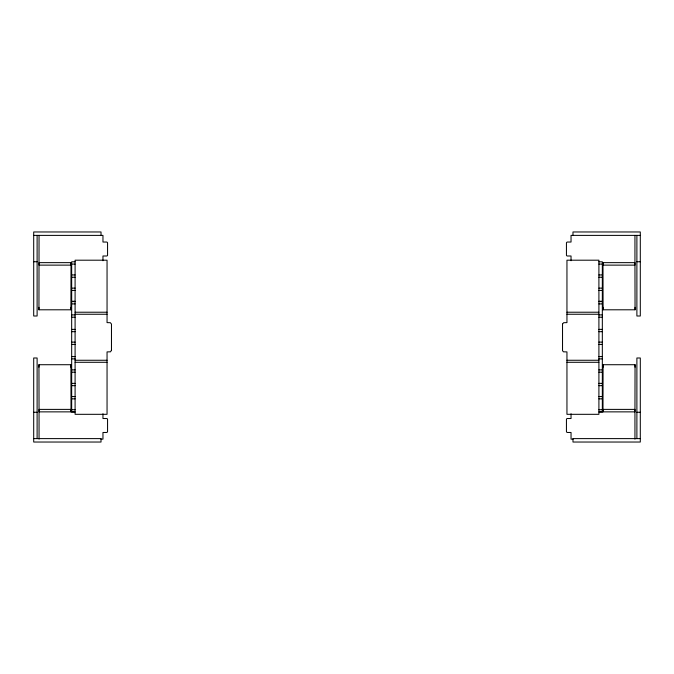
<?xml version="1.0" encoding="UTF-8"?>
<svg xmlns="http://www.w3.org/2000/svg" width="674" height="674" viewBox="0 0 674 674"><rect width="100%" height="100%" fill="white"/><g stroke="black" fill="none" stroke-linecap="round" stroke-linejoin="round"><path stroke-width="1.01" d="M71.528 262.649L39.05 262.649L39.058 265.126L71.023 265.126L71.014 262.658L70.913 309.796L38.949 309.796L39.05 235.386M38.94 367.187L38.949 364.718L70.913 364.718L71.014 411.865L71.023 409.388L39.058 409.396L39.05 439.136M70.905 367.187L70.913 364.718M635.06 307.327L635.051 309.796L603.087 309.796L603.095 307.327M635.06 367.187L635.051 364.718L603.087 364.718L602.986 411.865L602.977 409.388L634.942 409.396L634.95 439.136M635.051 364.718L634.95 411.865L599.321 411.865M33.7 235.386L102.962 235.386L102.962 242.042L106.5 242.042A1.053 1.053 0 0 1 107.562 243.011L107.562 255.109A0.96 0.96 0 0 1 106.593 255.994L102.962 255.994L102.962 260.745M640.3 235.386L571.038 235.386L571.038 242.042L567.5 242.042A1.053 1.053 0 0 0 566.438 243.011L566.438 255.109A0.96 0.96 0 0 0 567.407 255.994L571.038 255.994L571.038 260.745M33.7 261.739L37.112 261.739M636.888 261.739L640.3 261.739M75.092 261.79L71.671 261.79L71.671 412.008L75.092 412.008M598.908 261.79L602.329 261.79L602.329 412.008L598.908 412.008M602.472 262.649L634.95 262.649L635.051 309.796M71.671 264.082L75.092 264.082M598.908 264.082L602.329 264.082M71.671 274.933L75.092 274.958M598.908 274.958L602.329 274.933M71.671 277.25L75.092 277.25M598.908 277.25L602.329 277.25M71.671 288.143L75.092 288.118M598.908 288.143L602.329 288.118M71.671 290.427L75.092 290.427M598.908 290.427L602.329 290.427M71.671 301.27L75.092 301.27M598.908 301.27L602.329 301.27M71.671 301.59L75.092 301.615M598.908 301.59L602.329 301.615M71.671 303.907L75.092 303.907M598.908 303.907L602.329 303.907M75.092 312.222L107.048 312.222M566.952 312.222L598.908 312.222M75.092 314.252L107.048 314.252M566.952 314.252L598.908 314.252M71.671 314.918L75.092 314.893M598.908 314.893L602.329 314.918M71.671 317.21L75.092 317.21M598.908 317.21L602.329 317.21M71.671 329.392L75.092 329.375M598.908 329.392L602.329 329.375M71.671 331.684L75.092 331.684M598.908 331.684L602.329 331.684M71.671 342.114L75.092 342.122M598.908 342.114L602.329 342.122M71.671 344.431L75.092 344.406M598.908 344.406L602.329 344.431M71.671 356.588L75.092 356.588M598.908 356.588L602.329 356.588M71.671 358.905L75.092 358.88M598.908 358.88L602.329 358.905M75.092 360.261L107.048 360.261M566.952 360.261L598.908 360.261M75.092 362.292L107.048 362.292M566.952 362.292L598.908 362.292M71.671 369.891L75.092 369.891M598.908 369.891L602.329 369.891M71.671 372.208L75.092 372.183M598.908 372.183L602.329 372.208M71.671 383.371L75.092 383.371M598.908 383.371L602.329 383.371M71.671 385.654L75.092 385.68M598.908 385.68L602.329 385.654M71.671 396.548L75.092 396.548M598.908 396.548L602.329 396.548M71.671 398.865L75.092 398.839M598.908 398.839L602.329 398.865M71.671 409.716L75.092 409.716M598.908 409.716L602.329 409.716M74.679 411.865L39.05 411.865L38.949 364.718M33.7 412.261L37.112 412.261M636.888 412.261L640.3 412.261M33.7 438.614L101.024 438.614L101.024 442.034L33.7 442.034L33.7 357.995L37.112 357.995L37.112 438.614M640.3 438.614L572.976 438.614L572.976 442.034L640.3 442.034L640.3 357.995L636.888 357.995L636.888 438.614M100.864 439.136L102.962 439.136L102.962 432.472L106.5 432.472A1.053 1.053 0 0 0 107.562 431.503L107.562 419.405A0.96 0.96 0 0 0 106.593 418.52L102.962 418.52L102.962 413.769M573.136 439.136L571.038 439.136L571.038 432.472L567.5 432.472A1.053 1.053 0 0 1 566.438 431.503L566.438 419.405A0.96 0.96 0 0 1 567.407 418.52L571.038 418.52L571.038 413.769M603.087 309.796L602.986 262.658L602.977 265.126L634.942 265.126L634.95 235.386M603.087 364.718L603.095 367.187M70.905 307.327L70.913 309.796M38.94 307.327L38.949 309.796M636.888 235.386L636.888 316.005L640.3 316.005L640.3 231.966L572.976 231.966L572.976 235.386M101.024 235.386L101.024 231.966L33.7 231.966L33.7 316.005L37.112 316.005L37.112 235.386M111.471 350.16L110.544 351.82L107.048 351.895L107.048 414.316L75.092 414.316L75.092 260.198L107.048 260.198L107.048 322.619L110.376 322.711L111.471 324.068L111.471 350.16M562.529 324.068L562.529 350.674L563.456 351.82L566.952 351.895L566.952 414.316L598.908 414.316L598.908 260.198L566.952 260.198L566.952 322.619L563.624 322.711L562.529 324.068"/></g></svg>
